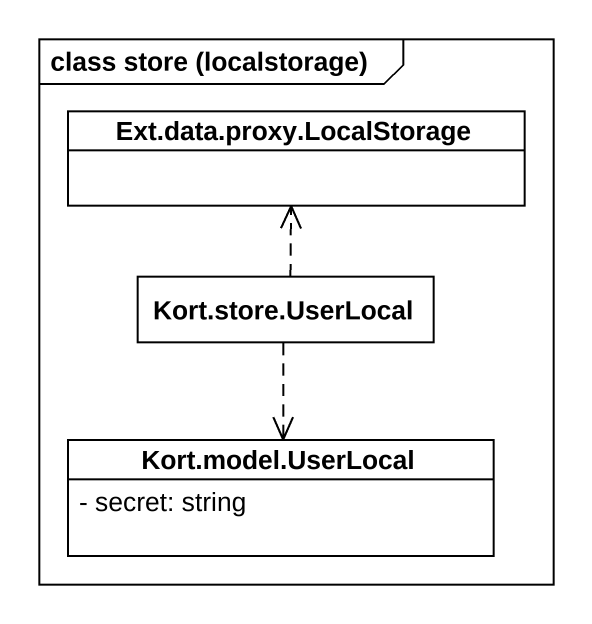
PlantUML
@startuml
mainframe class store (localstorage)
hide circle
hide empty members
skinparam classAttributeIconSize 0
class "Ext.data.proxy.LocalStorage" as Ext_data_proxy_LocalStorage
class "Kort.store.UserLocal" as Kort_store_UserLocal
class "Kort.model.UserLocal" as Kort_model_UserLocal {
  - secret: string
}
Kort_store_UserLocal .up.> Ext_data_proxy_LocalStorage
Kort_store_UserLocal ..> Kort_model_UserLocal
@enduml
